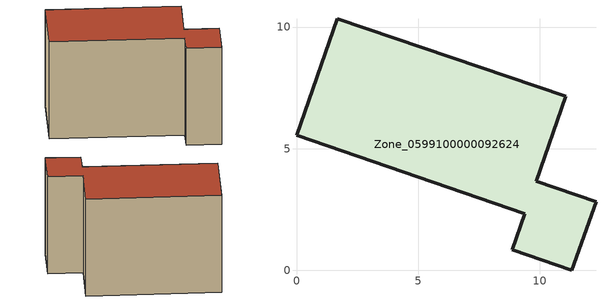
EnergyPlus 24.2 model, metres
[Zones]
Zone_0599100000092624
 floor ground (C_G): 0,5.55 1.67,10.35 11.05,7.15 9.84,3.67 12.3,2.82 11.31,0 8.86,0.85 9.37,2.32 z0
 wall outside (C_F): 1.67,10.35 0,5.55 9.37,2.32 8.86,0.85 11.31,0 12.3,2.82 9.84,3.67 11.05,7.15 1.67,10.35 z0:7.97
 roof outside (C_R): 9.84,3.67 11.05,7.15 1.67,10.35 0,5.55 9.37,2.32 8.86,0.85 11.31,0 12.3,2.82 z7.97
[BUILDING]
Pand.0599100000092624: North Axis=0; Terrain=City; Loads Convergence Tolerance Value=0.04; Temperature Convergence Tolerance Value=0.4; Solar Distribution=FullExterior; Maximum Number of Warmup Days=25; Minimum Number of Warmup Days=1
[Site:Location]
Rotterdam.The.Hague.AP_ZH_NLD Design_Conditions: Latitude=51.96; Longitude=4.45; Time Zone=1; Elevation=-4.5
[SITE:GROUNDTEMPERATURE:BUILDINGSURFACE]
18, 18, 18, 18, 18, 18, 18, 18, 18, 18, 18, 18
[MATERIAL] Thermal Absorptance=0.9; Solar Absorptance=0.7; Visible Absorptance=0.7
Name | Roughness | Thickness | Conductivity | Density | Specific Heat
G.TI.1992-2005 | MediumSmooth | 0.15 | 0.06 | 540 | 1210
F.TI.1992-2005 | Rough | 0.3 | 0.12 | 1920 | 840
R.TI.1992-2005 | MediumRough | 0.2 | 0.08 | 1500 | 1000
[CONSTRUCTION]
C_G: G.TI.1992-2005
C_F: F.TI.1992-2005
C_R: R.TI.1992-2005
[ZONE]
Zone_0599100000092624: Type=1; Multiplier=1; Ceiling Height=Autocalculate; Volume=Autocalculate; Floor Area=autocalculate; Part of Total Floor Area=Yes
[ZONEINFILTRATION:DESIGNFLOWRATE]
Infil_Zone_0599100000092624: Zone or ZoneList or Space or SpaceList=Zone_0599100000092624; Schedule=AlwaysOn; Design Flow Rate Calculation Method=Flow/Area; Flow Rate per Floor Area=0.0015; Constant Term Coefficient=1; Temperature Term Coefficient=0; Velocity Term Coefficient=0; Velocity Squared Term Coefficient=0
[HVACTEMPLATE:ZONE:IDEALLOADSAIRSYSTEM]
Zone_0599100000092624: Maximum Heating Supply Air Temperature=50; Minimum Cooling Supply Air Temperature=13; Maximum Heating Supply Air Humidity Ratio=0.0156; Minimum Cooling Supply Air Humidity Ratio=0.0077; Heating Limit=NoLimit; Cooling Limit=NoLimit; Dehumidification Control Type=ConstantSensibleHeatRatio; Cooling Sensible Heat Ratio=0.7; Dehumidification Setpoint=60; Humidification Control Type=None; Humidification Setpoint=30; Outdoor Air Method=None; Outdoor Air Flow Rate per Person=0.00944; Outdoor Air Flow Rate per Zone Floor Area=0; Outdoor Air Flow Rate per Zone=0; Demand Controlled Ventilation Type=None; Outdoor Air Economizer Type=NoEconomizer; Heat Recovery Type=None; Sensible Heat Recovery Effectiveness=0.7; Latent Heat Recovery Effectiveness=0.65
[ZONECONTROL:THERMOSTAT]
ThermostatControl_Zone_0599100000092624: Zone or ZoneList=Zone_0599100000092624; Control Type Schedule=DualSetpointControlType; Control 1=Thermostat_Zone_0599100000092624; Temperature Difference Between Cutout And Setpoint=0
[THERMOSTATSETPOINT:DUALSETPOINT]
Thermostat_Zone_0599100000092624: Heating Setpoint Temperature Schedule=HeatingSetpoint_Zone_0599100000092624; Cooling Setpoint Temperature Schedule=CoolingSetpoint_Zone_0599100000092624
[SCHEDULE:COMPACT]
HeatingSetpoint_Zone_0599100000092624: Through: 12/31, For: AllDays, Until: 24:00, 21
CoolingSetpoint_Zone_0599100000092624: Through: 12/31, For: AllDays, Until: 24:00, 24
DualSetpointControlType: Through: 12/31, For: AllDays, Until: 24:00, 4
AlwaysOn: Through: 12/31, For: AllDays, Until: 24:00, 1
